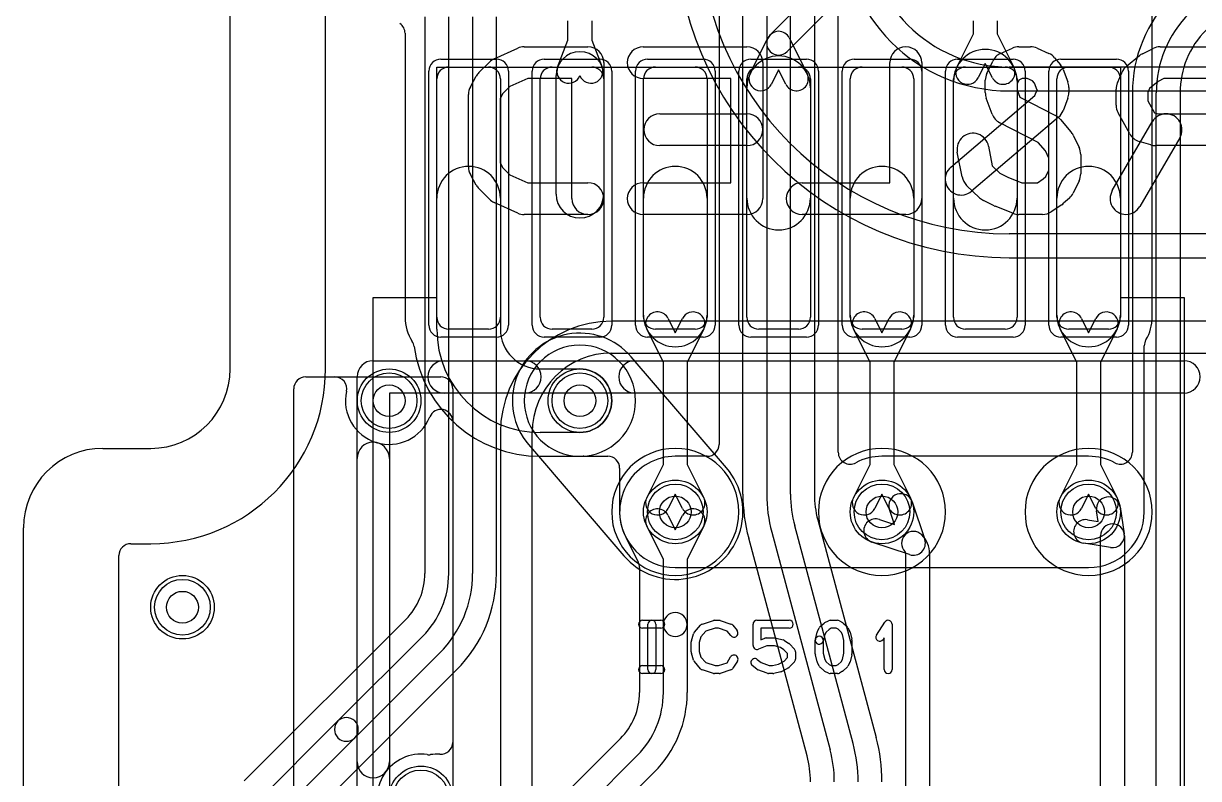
# Model space of a CAD drawing. Extents: x 0 to 23.1, y -0.5 to 20.
# Drawn here: x 0 to 7.39, y 7.92 to 12.67 of the extents above; entities that cross this region are included whole.
import ezdxf

# ---------------------------------------------------------------- set-up
doc = ezdxf.new("R2010")
doc.units = 0
for name, color, linetype in [('Hole', 1, 'CONTINUOUS'), ('L1', 3, 'CONTINUOUS'), ('L2', 3, 'CONTINUOUS'), ('L3', 3, 'CONTINUOUS'), ('L4', 3, 'CONTINUOUS'), ('MetalMask-A', 176, 'CONTINUOUS'), ('Outline', 7, 'CONTINUOUS'), ('PartsArea-A', 111, 'CONTINUOUS'), ('PartsSilk-A', 221, 'CONTINUOUS'), ('PartsSilk-B', 221, 'CONTINUOUS'), ('Resist-A', 2, 'CONTINUOUS'), ('Resist-B', 2, 'CONTINUOUS'), ('Silk-A', 140, 'CONTINUOUS'), ('Silk-B', 140, 'CONTINUOUS')]:
    doc.layers.add(name, color=color, linetype=linetype)

msp = doc.modelspace()

# ---------------------------------------------------------------- linework, layer by layer
at = {"layer": 'Hole'}
for centre in [(2.3, 10.3), (3.5, 10.3), (4.1, 9.6), (5.4, 9.6), (6.7, 9.6), (1, 9)]:
    msp.add_circle(centre, 0.1, dxfattribs=at)
at = {"layer": 'L1'}
for p, q in [((1.9, 10.5), (1.9, 14.53823)), ((4.69697, 12.60303), (4.96241, 12.86847)), ((7.10004, 10.825), (7.10004, 12.9)), ((5.06847, 12.76241), (4.80303, 12.49697)), ((3.425, 12.57027), (3.425, 12.69162)), ((3.575, 12.69162), (3.575, 12.57027)), ((5.975, 12.60838), (5.975, 12.69162)), ((6.125, 12.69162), (6.125, 12.60838)), ((2.39996, 12.61276), (2.39996, 10.825)), ((3.3599, 12.40001), (3.425, 12.57027)), ((3.575, 12.57027), (3.6401, 12.40001)), ((4.57104, 12.35929), (4.68289, 12.58348)), ((4.81711, 12.58348), (4.92896, 12.35929)), ((5.87104, 12.4), (5.975, 12.60838)), ((6.125, 12.60838), (6.22896, 12.4)), ((6.05, 12.42272), (6.00526, 12.33304)), ((6.09474, 12.33304), (6.05, 12.42272)), ((2.675, 12.4), (2.925, 12.4)), ((3.325, 12.4), (3.575, 12.4)), ((3.35, 11.6), (3.35, 12.34643)), ((3.65, 12.34643), (3.65, 11.6)), ((3.975, 12.4), (4.225, 12.4)), ((4.625, 12.4), (4.875, 12.4)), ((4.75, 12.38201), (4.70526, 12.29233)), ((4.79474, 12.29233), (4.75, 12.38201)), ((5.275, 12.4), (5.525, 12.4)), ((5.925, 12.4), (6.175, 12.4)), ((6.575, 12.4), (6.825, 12.4)), ((2.6, 10.825), (2.6, 12.325)), ((3, 12.325), (3, 10.825)), ((3.25, 10.825), (3.25, 12.325)), ((3.65, 12.325), (3.65, 10.825)), ((3.9, 10.825), (3.9, 12.325)), ((4.3, 12.325), (4.3, 10.825)), ((4.55, 10.825), (4.55, 12.325)), ((4.55, 11.575), (4.55, 12.27)), ((4.95, 12.325), (4.95, 10.825)), ((4.95, 12.27), (4.95, 11.575)), ((5.2, 10.825), (5.2, 12.325)), ((5.6, 12.325), (5.6, 10.825)), ((5.85, 10.825), (5.85, 12.325)), ((5.85, 11.575), (5.85, 12.31071)), ((6.25, 12.325), (6.25, 10.825)), ((6.25, 12.31071), (6.25, 11.575)), ((6.5, 10.825), (6.5, 12.325)), ((6.9, 12.325), (6.9, 10.825)), ((2.6, 10.75), (2.6, 11.575)), ((3, 11.575), (3, 10.75)), ((3.9, 10.83929), (3.9, 11.575)), ((4.3, 11.575), (4.3, 10.83929)), ((5.2, 10.83929), (5.2, 11.575)), ((5.6, 11.575), (5.6, 10.83929)), ((6.5, 10.83929), (6.5, 11.575)), ((6.9, 11.575), (6.9, 10.83929)), ((4.05526, 10.81696), (4.1, 10.72728)), ((4.1, 10.72728), (4.14474, 10.81696)), ((5.35526, 10.81696), (5.4, 10.72728)), ((5.4, 10.72728), (5.44474, 10.81696)), ((6.65526, 10.81696), (6.7, 10.72728)), ((6.7, 10.72728), (6.74474, 10.81696)), ((2.925, 10.75), (2.675, 10.75)), ((3.575, 10.75), (3.325, 10.75)), ((4.025, 10.54162), (3.92104, 10.75)), ((4.225, 10.75), (3.975, 10.75)), ((4.27896, 10.75), (4.175, 10.54162)), ((4.875, 10.75), (4.625, 10.75)), ((5.325, 10.54162), (5.22104, 10.75)), ((5.525, 10.75), (5.275, 10.75)), ((5.57896, 10.75), (5.475, 10.54162)), ((6.175, 10.75), (5.925, 10.75)), ((6.625, 10.54162), (6.52104, 10.75)), ((6.825, 10.75), (6.575, 10.75)), ((6.87896, 10.75), (6.775, 10.54162)), ((7.05005, 9.59999), (7.05005, 10.64473)), ((3.25, 10.5), (3.5, 10.5)), ((4.025, 9.89766), (4.025, 10.54162)), ((4.175, 10.54162), (4.175, 9.89766)), ((5.325, 9.89766), (5.325, 10.54162)), ((5.475, 10.54162), (5.475, 9.89766)), ((6.625, 9.89766), (6.625, 10.54162)), ((6.775, 10.54162), (6.775, 9.89766)), ((3.5, 10.1), (3.25, 10.1)), ((3.25, 9.94996), (3.5, 9.94996)), ((3.52421, 9.95065), (3.67495, 9.95065)), ((3.74995, 9.87565), (3.74995, 9.59999)), ((3.92104, 9.68929), (4.025, 9.89766)), ((4.175, 9.89766), (4.27896, 9.68929)), ((5.22104, 9.68929), (5.325, 9.89766)), ((5.475, 9.89766), (5.57896, 9.68929)), ((6.52104, 9.68929), (6.625, 9.89766)), ((6.775, 9.89766), (6.87896, 9.68929)), ((4.1, 9.712), (4.05526, 9.62233)), ((4.14474, 9.62233), (4.1, 9.712)), ((5.4, 9.712), (5.35526, 9.62233)), ((5.44474, 9.62233), (5.4, 9.712)), ((6.7, 9.712), (6.65526, 9.62233)), ((6.74474, 9.62233), (6.7, 9.712)), ((0.675, 9.4), (0.8, 9.4)), ((0.6, 3.07504), (0.6, 9.325)), ((4.1, 9.24994), (6.7, 9.24994))]:
    msp.add_line(p, q, dxfattribs=at)
for centre in [(2.3, 10.3), (3.5, 10.3), (4.1, 9.6), (5.4, 9.6), (6.7, 9.6), (1, 9), (2.5, 7.8)]:
    msp.add_circle(centre, 0.2, dxfattribs=at)
for centre, radius, start, end in [((2.32496, 12.61276), 0.075, 0, 55.148791), ((4.75, 12.55), 0.075, 135, -45), ((4.75, 12.55), 0.075, 26.513803, 153.486197), ((3.5, 12.34643), 0.15, 0, 180), ((6.05, 12.31071), 0.2, 0, 180), ((4.75, 12.27), 0.2, 0, 180), ((2.675, 12.325), 0.075, 90, 180), ((2.925, 12.325), 0.075, 0, 90), ((3.325, 12.325), 0.075, 90, 180), ((3.42995, 12.37322), 0.075, 159.071091, -20.936044), ((3.57005, 12.37322), 0.075, -159.063956, 20.924261), ((3.575, 12.325), 0.075, 0, 90), ((3.975, 12.325), 0.075, 90, 180), ((4.225, 12.325), 0.075, 0, 90), ((4.625, 12.325), 0.075, 90, 180), ((4.63815, 12.32581), 0.075, 153.486197, -26.514938), ((4.86185, 12.32581), 0.075, -153.486197, 26.514938), ((4.875, 12.325), 0.075, 0, 90), ((5.275, 12.325), 0.075, 90, 180), ((5.525, 12.325), 0.075, 0, 90), ((5.925, 12.325), 0.075, 90, 180), ((5.93815, 12.36652), 0.075, 153.486197, -26.514938), ((6.16185, 12.36652), 0.075, -153.486197, 26.514938), ((6.175, 12.325), 0.075, 0, 90), ((6.575, 12.325), 0.075, 90, 180), ((6.825, 12.325), 0.075, 0, 90), ((2.8, 11.575), 0.2, 0, 180), ((4.1, 11.575), 0.2, 0, 180), ((5.4, 11.575), 0.2, 0, 180), ((6.7, 11.575), 0.2, 0, 180), ((3.5, 11.6), 0.15, 180, 0), ((4.75, 11.575), 0.2, 180, 0), ((6.05, 11.575), 0.2, 180, 0), ((2.675, 10.825), 0.27504, 180, -146.545666), ((2.675, 10.825), 0.075, 180, -90), ((2.925, 10.825), 0.075, -90, 0), ((3.325, 10.825), 0.075, 180, -90), ((3.575, 10.825), 0.075, -90, 0), ((4.1, 10.83929), 0.2, 180, 0), ((3.975, 10.825), 0.075, 180, -90), ((3.98815, 10.78348), 0.075, 26.513803, -153.485062), ((4.21185, 10.78348), 0.075, -26.513803, 153.485062), ((4.225, 10.825), 0.075, -90, 0), ((4.625, 10.825), 0.075, 180, -90), ((4.875, 10.825), 0.075, -90, 0), ((5.4, 10.83929), 0.2, 180, 0), ((5.275, 10.825), 0.075, 180, -90), ((5.28815, 10.78348), 0.075, 26.513803, -153.485062), ((5.51185, 10.78348), 0.075, -26.513803, 153.485062), ((5.525, 10.825), 0.075, -90, 0), ((5.925, 10.825), 0.075, 180, -90), ((6.175, 10.825), 0.075, -90, 0), ((6.7, 10.83929), 0.2, 180, 0), ((6.575, 10.825), 0.075, 180, -90), ((6.58815, 10.78348), 0.075, 26.513803, -153.485062), ((6.81185, 10.78348), 0.075, -26.513803, 153.485062), ((6.825, 10.825), 0.075, -90, 0), ((6.825, 10.825), 0.27504, -30.998411, 0), ((3.25, 10.75), 0.65, 180, -90), ((3.25, 10.75), 0.25, 180, -90), ((2.38295, 10.63204), 0.075, 7.746588, 33.448529), ((7.12505, 10.64473), 0.075, 149.006109, 180), ((3.25001, 10.75), 0.80004, -172.252638, -90.000716), ((0.8, 10.5), 1.1, -90, 0), ((3.5, 10.3), 0.2, -90, 90), ((3.5, 10.3), 0.35004, -90, -86.734368), ((3.52421, 9.87565), 0.075, 90, 93.263733), ((3.67495, 9.87565), 0.075, 0, 90), ((3.98815, 9.65581), 0.075, 153.486197, -26.515959), ((4.21185, 9.65581), 0.075, -153.486197, 26.515959), ((5.28815, 9.65581), 0.075, 153.486197, -26.515959), ((5.51185, 9.65581), 0.075, -153.486197, 26.515959), ((6.58815, 9.65581), 0.075, 153.486197, -26.515959), ((6.81185, 9.65581), 0.075, -153.486197, 26.515959), ((4.1, 9.59999), 0.35005, 180, -90), ((6.7, 9.59999), 0.35005, -90, 0), ((0.675, 9.325), 0.075, 90, 180)]:
    msp.add_arc(centre, radius, start, end, dxfattribs=at)
at = {"layer": 'L2'}
for p, q in [((1.9, 10.5), (1.9, 14.53823)), ((4.42271, 9.87661), (3.8227, 10.57661)), ((3.17729, 10.02339), (3.7773, 9.32339)), ((0.675, 9.4), (0.8, 9.4)), ((0.6, 1), (0.6, 9.325))]:
    msp.add_line(p, q, dxfattribs=at)
for centre in [(2.3, 10.3), (1, 9), (2.5, 7.8)]:
    msp.add_circle(centre, 0.2, dxfattribs=at)
for centre, radius, start, end in [((3.49999, 10.30001), 0.42503, 40.600417, -139.396658), ((0.8, 10.5), 1.1, -90, 0), ((5.4, 9.6), 0.40004, 90, -90), ((5.4, 9.6), 0.40004, -90, 90), ((6.7, 9.6), 0.40004, 90, -90), ((6.7, 9.6), 0.40004, -90, 90), ((4.10001, 9.59999), 0.42503, -139.399583, 40.603342), ((0.675, 9.325), 0.075, 90, 180)]:
    msp.add_arc(centre, radius, start, end, dxfattribs=at)
at = {"layer": 'L3'}
for p, q in [((1.9, 10.5), (1.9, 14.53823)), ((13.1, 12.40004), (6.2, 12.40004)), ((6.2, 12.25), (12.2, 12.25)), ((12.2, 11.35), (6.2, 11.35)), ((6.2, 11.19996), (13.1, 11.19996)), ((14.61268, 10.80004), (3.7, 10.80004)), ((3.7, 10.6), (14.53094, 10.6)), ((2.99996, 10.1), (2.99996, 5.50711)), ((3.2, 7.50004), (3.2, 10.1)), ((0.675, 9.4), (0.8, 9.4)), ((0.6, 1), (0.6, 9.325))]:
    msp.add_line(p, q, dxfattribs=at)
for centre in [(2.3, 10.3), (3.5, 10.3), (1, 9), (2.5, 7.8)]:
    msp.add_circle(centre, 0.2, dxfattribs=at)
for centre, radius, start, end in [((6.2, 13.3), 2.10004, 180, -90), ((6.2, 13.3), 1.95, 180, -90), ((6.2, 13.3), 1.05, 180, -90), ((6.2, 13.3), 0.89996, 180, -90), ((3.7, 10.1), 0.70004, 90, 180), ((3.7, 10.1), 0.5, 90, 180), ((0.8, 10.5), 1.1, -90, 0), ((4.1, 9.6), 0.40004, 90, -90), ((4.1, 9.6), 0.40004, -90, 90), ((5.4, 9.6), 0.40004, 90, -90), ((5.4, 9.6), 0.40004, -90, 90), ((6.7, 9.6), 0.40004, 90, -90), ((6.7, 9.6), 0.40004, -90, 90), ((0.675, 9.325), 0.075, 90, 180)]:
    msp.add_arc(centre, radius, start, end, dxfattribs=at)
at = {"layer": 'L4'}
for p, q in [((1.9, 10.5), (1.9, 14.53823)), ((4.37496, 13.59206), (4.37496, 10.02505)), ((4.525, 9.71188), (4.525, 13.59206)), ((4.675, 13.59206), (4.675, 9.71188)), ((4.825, 9.71186), (4.825, 13.59203)), ((4.975, 13.59203), (4.975, 9.71186)), ((5.12504, 9.97508), (5.12504, 13.59203)), ((2.52496, 12.71635), (2.52496, 9.21303)), ((2.675, 9.21303), (2.675, 12.71635)), ((2.825, 12.71635), (2.825, 9.21303)), ((2.97504, 9.21303), (2.97504, 12.71635)), ((6.97496, 12.23697), (6.97496, 9.97507)), ((7.125, 4.2), (7.125, 12.237)), ((7.275, 12.237), (7.275, 4.2)), ((4.29996, 9.95005), (4.1, 9.95005)), ((6.70001, 9.95005), (5.4, 9.95005)), ((5.47919, 9.52081), (5.44742, 9.61585)), ((5.58968, 9.66341), (5.66911, 9.4258)), ((6.8976, 9.63093), (6.9241, 9.4616)), ((4.05526, 9.57767), (4.1, 9.488)), ((4.1, 9.488), (4.14474, 9.57767)), ((4.9963, 9.55009), (5.36337, 8.18014)), ((5.38415, 9.55258), (5.47919, 9.52081)), ((6.69227, 9.5506), (6.76, 9.54)), ((6.76, 9.54), (6.7494, 9.60773)), ((4.025, 9.30234), (3.92104, 9.51071)), ((4.27896, 9.51071), (4.175, 9.30234)), ((4.70652, 9.47248), (5.07359, 8.10251)), ((5.21848, 8.14132), (4.85141, 9.51127)), ((0.675, 9.4), (0.8, 9.4)), ((3.78845, 9.44037), (3.86707, 9.28278)), ((4.9287, 8.06369), (4.56163, 9.43366)), ((5.5742, 9.33089), (5.33659, 9.41032)), ((6.8384, 9.3759), (6.66907, 9.4024)), ((6.775, 2.9), (6.775, 9.45)), ((6.925, 9.45), (6.925, 2.9)), ((0.6, 1), (0.6, 9.325)), ((5.55, 5.03), (5.55, 9.33679)), ((5.7, 9.33679), (5.7, 5.03)), ((3.87496, 9.2493), (3.87496, 8.46303)), ((4.025, 8.89152), (4.025, 9.30234)), ((4.175, 9.30234), (4.175, 8.89152)), ((2.40488, 8.92314), (1.38883, 7.90709)), ((4.025, 8.46303), (4.025, 8.89152)), ((4.175, 8.89152), (4.175, 8.46303)), ((1.97796, 8.28402), (2.51098, 8.81705)), ((2.61704, 8.71098), (2.08402, 8.17796)), ((1.70766, 7.5894), (2.72313, 8.60488)), ((1.45745, 7.76351), (1.97796, 8.28402)), ((2.08402, 8.17796), (1.56351, 7.65745)), ((3.75489, 8.17313), (2.92687, 7.34512)), ((3.03296, 7.23902), (3.86098, 8.06704)), ((3.96705, 7.96097), (3.13902, 7.13295))]:
    msp.add_line(p, q, dxfattribs=at)
for centre in [(2.3, 10.3), (3.5, 10.3), (4.1, 9.6), (5.4, 9.6), (6.7, 9.6), (1, 9), (2.5, 7.8)]:
    msp.add_circle(centre, 0.2, dxfattribs=at)
for centre, radius, start, end in [((7.83494, 12.237), 0.85998, 135, 180), ((7.83494, 12.237), 0.70994, 135, 180), ((7.83494, 12.237), 0.55994, 135, 180), ((7.835, 12.23697), 0.86004, 179.998001, 180), ((3.5, 10.3), 0.35004, 90, -90), ((3.5, 10.3), 0.35004, -90, 90), ((0.8, 10.5), 1.1, -90, 0), ((4.29996, 10.02505), 0.075, -90, 0), ((4.09999, 9.6), 0.35005, 89.998363, -152.978185), ((5.20004, 9.97508), 0.075, 180, -61.938299), ((5.4, 9.6), 0.35005, 90, 118.062859), ((6.69999, 9.6), 0.35005, 61.934927, 89.996726), ((6.89996, 9.97507), 0.075, -118.061701, 0), ((5.6, 9.71188), 1.075, 180, -165.000562), ((5.6, 9.71188), 0.925, 180, -165.000433), ((5.6, 9.71185), 0.775, 179.999261, -165.000304), ((5.6, 9.71185), 0.625, 179.999083, -165.000082), ((5.51855, 9.63963), 0.075, 18.485681, -161.515874), ((6.8235, 9.61933), 0.075, 8.89717, -171.105407), ((3.98815, 9.54419), 0.075, 26.513803, -153.484041), ((4.21185, 9.54419), 0.075, -26.513803, 153.484041), ((5.36037, 9.48145), 0.075, 71.514319, -108.484126), ((6.68067, 9.4765), 0.075, 81.10283, -98.894593), ((5.59798, 9.40202), 0.075, 45.005402, -134.995608), ((6.85, 9.45), 0.075, 0, 180), ((6.85, 9.45), 0.075, -98.89717, 8.89717), ((0.675, 9.325), 0.075, 90, 180), ((3.72134, 9.40689), 0.075, 26.513803, 27.019472), ((5.59798, 9.40202), 0.075, -108.485681, 18.485681), ((5.53276, 9.33679), 0.16724, 0, 45.004845), ((5.53276, 9.33679), 0.01724, 0, 45), ((3.79996, 9.2493), 0.075, 0, 26.513803), ((2.115, 9.21303), 0.40996, -45.000988, 0), ((2.115, 9.21303), 0.56, -45, 0), ((2.115, 9.21303), 0.71, -45.000571, 0), ((2.115, 9.21303), 0.86004, -45.000942, 0), ((4.1, 8.89152), 0.075, 0, 180), ((4.1, 8.89152), 0.075, 180, 0), ((3.46498, 8.46301), 0.40998, -44.997035, 0.002795), ((3.465, 8.46302), 0.56, -45, 0.001023), ((3.465, 8.46302), 0.71, -45, 0.000807), ((2.03099, 8.23099), 0.075, 135, -45), ((2.03099, 8.23099), 0.075, -45, 135), ((4.325, 7.90191), 0.925, 0, 15.000165), ((4.325, 7.90191), 1.075, 0, 14.999979), ((4.325, 7.90192), 0.625, 0, 15.000803), ((4.325, 7.90192), 0.775, 0, 15.000422)]:
    msp.add_arc(centre, radius, start, end, dxfattribs=at)
at = {"layer": 'MetalMask-A'}
for p, q in [((2.675, 12.4), (2.925, 12.4)), ((3.325, 12.4), (3.575, 12.4)), ((3.975, 12.4), (4.225, 12.4)), ((4.625, 12.4), (4.875, 12.4)), ((5.275, 12.4), (5.525, 12.4)), ((5.925, 12.4), (6.175, 12.4)), ((6.575, 12.4), (6.825, 12.4)), ((2.6, 10.825), (2.6, 12.325)), ((3, 12.325), (3, 10.825)), ((3.25, 10.825), (3.25, 12.325)), ((3.65, 12.325), (3.65, 10.825)), ((3.9, 10.825), (3.9, 12.325)), ((4.3, 12.325), (4.3, 10.825)), ((4.55, 10.825), (4.55, 12.325)), ((4.95, 12.325), (4.95, 10.825)), ((5.2, 10.825), (5.2, 12.325)), ((5.6, 12.325), (5.6, 10.825)), ((5.85, 10.825), (5.85, 12.325)), ((6.25, 12.325), (6.25, 10.825)), ((6.5, 10.825), (6.5, 12.325)), ((6.9, 12.325), (6.9, 10.825)), ((2.925, 10.75), (2.675, 10.75)), ((3.575, 10.75), (3.325, 10.75)), ((4.225, 10.75), (3.975, 10.75)), ((4.875, 10.75), (4.625, 10.75)), ((5.525, 10.75), (5.275, 10.75)), ((6.175, 10.75), (5.925, 10.75)), ((6.825, 10.75), (6.575, 10.75))]:
    msp.add_line(p, q, dxfattribs=at)
for centre, start, end in [((2.675, 12.325), 90, 180), ((2.925, 12.325), 0, 90), ((3.325, 12.325), 90, 180), ((3.575, 12.325), 0, 90), ((3.975, 12.325), 90, 180), ((4.225, 12.325), 0, 90), ((4.625, 12.325), 90, 180), ((4.875, 12.325), 0, 90), ((5.275, 12.325), 90, 180), ((5.525, 12.325), 0, 90), ((5.925, 12.325), 90, 180), ((6.175, 12.325), 0, 90), ((6.575, 12.325), 90, 180), ((6.825, 12.325), 0, 90), ((2.675, 10.825), 180, -90), ((2.925, 10.825), -90, 0), ((3.325, 10.825), 180, -90), ((3.575, 10.825), -90, 0), ((3.975, 10.825), 180, -90), ((4.225, 10.825), -90, 0), ((4.625, 10.825), 180, -90), ((4.875, 10.825), -90, 0), ((5.275, 10.825), 180, -90), ((5.525, 10.825), -90, 0), ((5.925, 10.825), 180, -90), ((6.175, 10.825), -90, 0), ((6.575, 10.825), 180, -90), ((6.825, 10.825), -90, 0)]:
    msp.add_arc(centre, 0.075, start, end, dxfattribs=at)
at = {"layer": 'Outline'}
for p, q in [((1.3, 10.5), (1.3, 15)), ((0.5, 10), (0.8, 10)), ((0, 1), (0, 9.5))]:
    msp.add_line(p, q, dxfattribs=at)
for centre, start, end in [((0.8, 10.5), -90, 0), ((0.5, 9.5), 90, 180)]:
    msp.add_arc(centre, 0.5, start, end, dxfattribs=at)
at = {"layer": 'PartsArea-A'}
for p, q in [((2.6, 10.95), (2.6, 12.4)), ((2.6, 12.4), (6.9, 12.4)), ((6.9, 12.4), (6.9, 10.95)), ((2.2, 6.45), (2.2, 10.95)), ((2.2, 10.95), (2.6, 10.95)), ((6.9, 10.95), (7.3, 10.95)), ((7.3, 10.95), (7.3, 6.45))]:
    msp.add_line(p, q, dxfattribs=at)
at = {"layer": 'PartsSilk-A'}
for p, q in [((2.2, 10.5516), (7.3, 10.5516)), ((1.775, 10.45), (2.625, 10.45)), ((2.0984, 6.95), (2.0984, 10.45)), ((1.7, 7.025), (1.7, 10.375)), ((7.3, 10.3484), (2.3016, 10.3484)), ((2.3016, 10.3484), (2.3016, 7.0516)), ((2.7, 10.375), (2.7, 7.025)), ((3.89444, 8.91759), (4.00833, 8.91759)), ((3.92778, 8.60741), (3.92778, 8.89259)), ((3.97778, 8.89259), (3.97778, 8.60741)), ((4.22008, 8.84239), (4.25897, 8.88683)), ((4.27016, 8.89418), (4.3396, 8.9164)), ((4.34722, 8.91759), (4.375, 8.91759)), ((4.3829, 8.91631), (4.44957, 8.89409)), ((4.46088, 8.88637), (4.48865, 8.85304)), ((4.58889, 8.75926), (4.58889, 8.89259)), ((4.61389, 8.91759), (4.81667, 8.91759)), ((4.99431, 8.84822), (5.00542, 8.87044)), ((5.01117, 8.87795), (5.03617, 8.90017)), ((5.0416, 8.90384), (5.06382, 8.91495)), ((5.075, 8.91759), (5.11944, 8.91759)), ((5.13184, 8.9143), (5.15129, 8.90319)), ((5.1555, 8.90017), (5.1805, 8.87795)), ((5.18625, 8.87044), (5.19736, 8.84822)), ((5.36513, 8.8247), (5.41791, 8.90618)), ((5.46389, 8.89259), (5.46389, 8.60741)), ((4.00833, 8.86759), (3.89444, 8.86759)), ((4.20114, 8.78894), (4.21503, 8.83339)), ((4.26118, 8.81344), (4.25, 8.77766)), ((4.29202, 8.84868), (4.26118, 8.81344)), ((4.35112, 8.86759), (4.29202, 8.84868)), ((4.37094, 8.86759), (4.35112, 8.86759)), ((4.42702, 8.8489), (4.37094, 8.86759)), ((4.45023, 8.82104), (4.42702, 8.8489)), ((4.81667, 8.86759), (4.63889, 8.86759)), ((4.63889, 8.86759), (4.63889, 8.79554)), ((4.63889, 8.79554), (4.66332, 8.80484)), ((4.67222, 8.80648), (4.72778, 8.80648)), ((4.73384, 8.80573), (4.77828, 8.79462)), ((4.98131, 8.79865), (4.99242, 8.8431)), ((5.04026, 8.82831), (5.02981, 8.78653)), ((5.04799, 8.84377), (5.04026, 8.82831)), ((5.06692, 8.8606), (5.04799, 8.84377)), ((5.0809, 8.86759), (5.06692, 8.8606)), ((5.1128, 8.86759), (5.0809, 8.86759)), ((5.12423, 8.86106), (5.1128, 8.86759)), ((5.14368, 8.84377), (5.12423, 8.86106)), ((5.15141, 8.82831), (5.14368, 8.84377)), ((5.16111, 8.78951), (5.15141, 8.82831)), ((5.19925, 8.8431), (5.21036, 8.79865)), ((5.41389, 8.80801), (5.40709, 8.79752)), ((5.41389, 8.60741), (5.41389, 8.80801)), ((4.2, 8.71852), (4.2, 8.78148)), ((4.25, 8.77766), (4.25, 8.72234)), ((4.25, 8.72234), (4.26118, 8.68656)), ((4.67682, 8.75648), (4.62279, 8.7359)), ((4.7247, 8.75648), (4.67682, 8.75648)), ((4.76196, 8.74717), (4.7247, 8.75648)), ((4.78362, 8.73273), (4.76196, 8.74717)), ((4.80556, 8.70879), (4.78362, 8.73273)), ((4.78609, 8.79117), (4.81387, 8.77265)), ((4.81843, 8.76875), (4.84899, 8.73542)), ((4.98056, 8.70741), (4.98056, 8.79259)), ((5.03056, 8.79259), (5.03056, 8.71049)), ((5.16111, 8.71049), (5.16111, 8.78951)), ((5.21111, 8.79259), (5.21111, 8.70741)), ((4.21503, 8.66661), (4.20114, 8.71106)), ((4.25897, 8.61317), (4.22008, 8.65761)), ((4.26118, 8.68656), (4.29202, 8.65132)), ((4.29202, 8.65132), (4.35112, 8.63241)), ((4.37094, 8.63241), (4.42523, 8.6505)), ((4.42523, 8.6505), (4.44824, 8.68732)), ((4.49064, 8.66082), (4.46287, 8.61638)), ((4.61562, 8.67137), (4.64034, 8.6516)), ((4.64034, 8.6516), (4.69071, 8.63241)), ((4.74928, 8.64203), (4.78446, 8.66079)), ((4.78446, 8.66079), (4.80556, 8.6838)), ((4.80556, 8.6838), (4.80556, 8.70879)), ((4.84899, 8.65717), (4.81843, 8.62384)), ((4.85556, 8.71852), (4.85556, 8.67407)), ((4.99242, 8.6569), (4.98131, 8.70135)), ((5.00542, 8.62956), (4.99431, 8.65178)), ((5.03056, 8.71049), (5.04026, 8.67169)), ((5.04026, 8.67169), (5.04799, 8.65623)), ((5.04799, 8.65623), (5.06692, 8.6394)), ((5.12423, 8.63894), (5.14368, 8.65623)), ((5.14368, 8.65623), (5.15141, 8.67169)), ((5.15141, 8.67169), (5.16111, 8.71049)), ((5.19736, 8.65178), (5.18625, 8.62956)), ((5.21036, 8.70135), (5.19925, 8.6569)), ((3.89444, 8.63241), (4.00833, 8.63241)), ((4.00833, 8.58241), (3.89444, 8.58241)), ((4.3396, 8.5836), (4.27016, 8.60582)), ((4.375, 8.58241), (4.34722, 8.58241)), ((4.35112, 8.63241), (4.37094, 8.63241)), ((4.44957, 8.60591), (4.3829, 8.58369)), ((4.61216, 8.61011), (4.58438, 8.63233)), ((4.67721, 8.58405), (4.61888, 8.60627)), ((4.71389, 8.58241), (4.68611, 8.58241)), ((4.69071, 8.63241), (4.71081, 8.63241)), ((4.71081, 8.63241), (4.74928, 8.64203)), ((4.76439, 8.59427), (4.71995, 8.58316)), ((4.81176, 8.61868), (4.77009, 8.59646)), ((5.03617, 8.59983), (5.01117, 8.62205)), ((5.06382, 8.58505), (5.0416, 8.59616)), ((5.06692, 8.6394), (5.0809, 8.63241)), ((5.11944, 8.58241), (5.075, 8.58241)), ((5.0809, 8.63241), (5.1128, 8.63241)), ((5.1128, 8.63241), (5.12423, 8.63894)), ((5.15129, 8.59681), (5.13184, 8.5857)), ((5.1805, 8.62205), (5.1555, 8.59983))]:
    msp.add_line(p, q, dxfattribs=at)
for centre, radius, start, end in [((2.2, 10.45), 0.1016, 90, 180), ((7.3, 10.45), 0.1016, -90, 90), ((1.775, 10.375), 0.075, 90, 180), ((2.625, 10.375), 0.075, 0, 90), ((3.89444, 8.89259), 0.025, 90, -90), ((3.95278, 8.89259), 0.025, 0, 180), ((4.00833, 8.89259), 0.025, -90, 90), ((4.27778, 8.87037), 0.025, 107.746418, 138.811918), ((4.34722, 8.89259), 0.025, 90, 107.746418), ((4.375, 8.89259), 0.025, 71.579545, 90), ((4.44167, 8.87037), 0.025, 39.790899, 71.579545), ((4.61389, 8.89259), 0.025, 90, 180), ((4.81667, 8.89259), 0.025, -90, 90), ((5.02778, 8.85926), 0.025, 131.627831, 153.434949), ((5.05278, 8.88148), 0.025, 116.565051, 131.62783), ((5.075, 8.89259), 0.025, 90, 116.565051), ((5.11944, 8.89259), 0.025, 60.266489, 90), ((5.13889, 8.88148), 0.025, 48.372169, 60.266489), ((5.16389, 8.85926), 0.025, 26.565051, 48.37217), ((5.43889, 8.89259), 0.025, 0, 147.066193), ((4.23889, 8.82593), 0.025, 138.811918, 162.637772), ((4.46944, 8.83704), 0.025, -140.209101, 39.800498), ((4.67222, 8.78148), 0.025, 90, 110.853641), ((4.72778, 8.78148), 0.025, 75.969316, 90), ((5.00556, 8.79259), 0.025, 0, 180), ((5.00556, 8.79259), 0.025, 165.969316, -14.03321), ((5.01667, 8.83704), 0.025, 153.434949, 165.969316), ((5.175, 8.83704), 0.025, 14.030684, 26.565051), ((5.18611, 8.79259), 0.025, 0, 14.030684), ((5.38611, 8.81111), 0.025, 147.066457, -32.933807), ((4.225, 8.78148), 0.025, 162.637772, 180), ((4.61389, 8.75926), 0.025, 180, -69.143502), ((4.77222, 8.77037), 0.025, 56.303576, 75.963757), ((4.8, 8.75185), 0.025, 42.5203, 56.309933), ((4.83056, 8.71852), 0.025, 0, 42.517452), ((4.225, 8.71852), 0.025, 180, -162.637772), ((4.23889, 8.67407), 0.025, -162.637772, -138.811918), ((4.46944, 8.67407), 0.025, -32.005383, 147.999253), ((4.6, 8.65185), 0.025, 51.333033, -128.654777), ((4.83056, 8.67407), 0.025, -42.5203, 0), ((5.00556, 8.70741), 0.025, 180, -165.969316), ((5.01667, 8.66296), 0.025, -165.969316, -153.434949), ((5.175, 8.66296), 0.025, -26.565051, -14.030684), ((5.18611, 8.70741), 0.025, -14.030684, 0), ((3.89444, 8.60741), 0.025, 90, -90), ((3.95278, 8.60741), 0.025, 180, 0), ((4.00833, 8.60741), 0.025, -90, 90), ((4.27778, 8.62963), 0.025, -138.811918, -107.746418), ((4.34722, 8.60741), 0.025, -107.746418, -90), ((4.375, 8.60741), 0.025, -90, -71.579545), ((4.44167, 8.62963), 0.025, -71.579545, -32.005383), ((4.62778, 8.62963), 0.025, -128.666967, -110.853641), ((4.68611, 8.60741), 0.025, -110.856498, -90), ((4.71389, 8.60741), 0.025, -90, -75.963757), ((4.75833, 8.61852), 0.025, -75.969316, -61.931795), ((4.8, 8.64074), 0.025, -61.938299, -42.517452), ((5.02778, 8.64074), 0.025, -153.434949, -131.62783), ((5.05278, 8.61852), 0.025, -131.627831, -116.565051), ((5.075, 8.60741), 0.025, -116.565051, -90), ((5.11944, 8.60741), 0.025, -90, -60.266489), ((5.13889, 8.61852), 0.025, -60.266489, -48.37217), ((5.16389, 8.64074), 0.025, -48.372169, -26.565051), ((5.43889, 8.60741), 0.025, 180, 0)]:
    msp.add_arc(centre, radius, start, end, dxfattribs=at)
at = {"layer": 'PartsSilk-B'}
for p, q in [((2.96081, 12.4523), (3.10896, 12.51897)), ((3.15, 12.52778), (3.55, 12.52778)), ((3.89815, 12.52778), (4.55, 12.52778)), ((6.14599, 12.48563), (6.22006, 12.51897)), ((6.26111, 12.52778), (6.33519, 12.52778)), ((6.37624, 12.51897), (6.45031, 12.48563)), ((7.0386, 12.48388), (7.10527, 12.51722)), ((7.15, 12.52778), (7.55, 12.52778)), ((2.86447, 12.36515), (2.93113, 12.43182)), ((3.65, 12.42778), (3.65, 11.57222)), ((4.65, 12.42778), (4.65, 11.57222)), ((5.45, 11.67222), (5.45, 12.42778)), ((5.65, 12.42778), (5.65, 11.57222)), ((6.05972, 12.35967), (6.09676, 12.43744)), ((6.48608, 12.45847), (6.52312, 12.41403)), ((6.93853, 12.40518), (7.02001, 12.47184)), ((6.53975, 12.3856), (6.56938, 12.30782)), ((6.88084, 12.30172), (6.91047, 12.36839)), ((2.81074, 12.27635), (2.84778, 12.34301)), ((3.0596, 12.27744), (3.0158, 12.23363)), ((3.17146, 12.32778), (3.0596, 12.27744)), ((3.45, 12.32778), (3.17146, 12.32778)), ((3.45, 11.57222), (3.45, 12.32778)), ((4.45, 12.32778), (3.89815, 12.32778)), ((4.45, 11.67222), (4.45, 12.32778)), ((6.05, 12.23889), (6.05, 12.31667)), ((6.26155, 12.31831), (6.25, 12.29407)), ((6.25, 12.29407), (6.25, 12.25681)), ((6.28258, 12.32778), (6.26155, 12.31831)), ((6.31372, 12.32778), (6.28258, 12.32778)), ((6.3472, 12.31271), (6.31372, 12.32778)), ((6.35879, 12.2988), (6.3472, 12.31271)), ((6.37593, 12.25382), (6.35879, 12.2988)), ((6.57593, 12.27222), (6.57593, 12.23889)), ((7.13802, 12.30998), (7.08357, 12.26544)), ((7.17361, 12.32778), (7.13802, 12.30998)), ((7.45, 12.32778), (7.17361, 12.32778)), ((2.79815, 11.77222), (2.79815, 12.22778)), ((3.0158, 12.23363), (2.99815, 12.20186)), ((2.99815, 12.20186), (2.99815, 11.79814)), ((5.83333, 11.77058), (6.36197, 12.22065)), ((6.09327, 12.10416), (6.05623, 12.20416)), ((6.25, 12.25681), (6.26732, 12.21005)), ((6.26732, 12.21005), (6.49203, 12.09449)), ((6.36197, 12.22065), (6.37593, 12.25729)), ((6.37593, 12.25729), (6.37593, 12.25382)), ((6.56938, 12.20329), (6.53975, 12.12551)), ((6.87222, 12.16111), (6.87222, 12.26111)), ((7.08357, 12.26544), (7.07222, 12.23989)), ((7.07222, 12.23989), (7.07222, 12.18702)), ((7.07222, 12.18702), (7.11397, 12.11188)), ((4.00185, 12.10556), (4.55, 12.10556)), ((6.51112, 12.08497), (5.96297, 11.6183)), ((6.38313, 11.9256), (6.14131, 12.04996)), ((6.52223, 12.07063), (6.58889, 11.99285)), ((6.84873, 11.62247), (7.10058, 12.05581)), ((6.95889, 11.97921), (6.88481, 12.11254)), ((7.11397, 12.11188), (7.13505, 12.10556)), ((7.13505, 12.10556), (7.55, 12.10556)), ((4.55, 11.90556), (4.00185, 11.90556)), ((6.07045, 11.90204), (6.09409, 11.77798)), ((6.42839, 11.87279), (6.38313, 11.9256)), ((6.60325, 11.97078), (6.64029, 11.893)), ((7.09164, 11.90978), (7.01757, 11.932)), ((7.2735, 11.95531), (7.02165, 11.52197)), ((7.55, 11.90556), (7.12037, 11.90556)), ((5.90362, 11.70907), (5.87399, 11.86462)), ((6.45, 11.8274), (6.42839, 11.87279)), ((6.45, 11.75038), (6.45, 11.8274)), ((6.65, 11.85), (6.65, 11.72778)), ((2.99815, 11.79814), (3.0158, 11.76637)), ((3.0158, 11.76637), (3.0596, 11.72256)), ((6.09409, 11.77798), (6.1415, 11.73272)), ((2.84778, 11.65699), (2.81074, 11.72365)), ((3.0596, 11.72256), (3.17146, 11.67222)), ((6.1415, 11.73272), (6.191, 11.70797)), ((6.191, 11.70797), (6.28037, 11.67222)), ((6.37898, 11.67222), (6.41442, 11.69585)), ((6.41442, 11.69585), (6.43124, 11.71099)), ((6.43124, 11.71099), (6.45, 11.75038)), ((6.64029, 11.68478), (6.60325, 11.607)), ((2.93113, 11.56818), (2.86447, 11.63485)), ((3.17146, 11.67222), (3.55, 11.67222)), ((3.89815, 11.67222), (4.45, 11.67222)), ((4.89815, 11.67222), (5.45, 11.67222)), ((6.01428, 11.57767), (5.9328, 11.65545)), ((6.28037, 11.67222), (6.37898, 11.67222)), ((3.10896, 11.48103), (2.96081, 11.5477)), ((6.10528, 11.52722), (6.03861, 11.56055)), ((6.5314, 11.53347), (6.46473, 11.48902)), ((6.57986, 11.57567), (6.54283, 11.54234)), ((3.55, 11.47222), (3.15, 11.47222)), ((4.55, 11.47222), (3.89815, 11.47222)), ((5.55, 11.47222), (4.89815, 11.47222)), ((6.22397, 11.47937), (6.11286, 11.52382)), ((6.40926, 11.47222), (6.26111, 11.47222))]:
    msp.add_line(p, q, dxfattribs=at)
for centre, start, end in [((3.15, 12.42778), 90, 114.230097), ((3.55, 12.42778), 0, 90), ((3.89815, 12.42778), 90, -90), ((4.55, 12.42778), 0, 90), ((5.55, 12.42778), 0, 180), ((6.26111, 12.42778), 90, 114.235321), ((6.33519, 12.42778), 65.764679, 90), ((7.15, 12.42778), 90, 116.570176), ((3.00185, 12.36111), 114.230097, 135.004051), ((6.18704, 12.39444), 114.235321, 154.531728), ((6.40926, 12.39444), 39.81144, 65.764679), ((7.08333, 12.39444), 116.570176, 129.286182), ((2.93519, 12.29444), 135.004051, 150.940944), ((6.15, 12.31667), 154.531728, 180), ((6.4463, 12.35), 20.854458, 39.81144), ((7.00185, 12.32778), 129.286182, 156.039256), ((2.89815, 12.22778), 150.940944, 180), ((6.47593, 12.27222), 0, 20.854458), ((6.97222, 12.26111), 156.039256, 180), ((6.15, 12.23889), 180, -159.676664), ((6.47593, 12.23889), -20.854458, 0), ((6.4463, 12.16111), -49.591369, -20.854458), ((6.97222, 12.16111), 180, -150.940944), ((4.00185, 12.00556), 90, -90), ((4.55, 12.00556), -90, 90), ((6.18704, 12.13889), -159.676664, -117.213346), ((6.4463, 12.00556), 40.595701, 62.784538), ((7.18704, 12.00556), -30.164881, 149.835558), ((5.97222, 11.88333), 10.78403, -169.215194), ((6.51296, 11.92778), 25.465808, 40.597655), ((7.0463, 12.02778), -150.940944, -106.697049), ((7.12037, 12.00556), -106.697049, -90), ((6.55, 11.85), 0, 25.464489), ((2.89815, 11.77222), 180, -150.940944), ((5.89815, 11.69444), 130.408631, -49.590437), ((6.00185, 11.72778), -169.21597, -133.669118), ((6.55, 11.72778), -25.465808, 0), ((2.93519, 11.70556), -150.940944, -135.004051), ((3.55, 11.57222), -90, 90), ((3.89815, 11.57222), 90, -90), ((4.89815, 11.57222), 90, -90), ((6.51296, 11.65), -48.01151, -25.464489), ((6.93519, 11.57222), 149.835119, -30.164442), ((3.00185, 11.63889), -135.004051, -114.230097), ((3.55, 11.57222), 180, 0), ((4.55, 11.57222), -90, 0), ((5.55, 11.57222), -90, 0), ((6.08333, 11.65), -133.670983, -116.561613), ((6.47593, 11.61667), -56.308343, -48.010223), ((3.15, 11.57222), -114.230097, -90), ((6.15, 11.61667), -116.562489, -111.804077), ((6.26111, 11.57222), -111.801409, -90), ((6.40926, 11.57222), -90, -56.307949)]:
    msp.add_arc(centre, 0.1, start, end, dxfattribs=at)
at = {"layer": 'Resist-A'}
for p, q in [((2.625, 12.45), (2.975, 12.45)), ((3.275, 12.45), (3.625, 12.45)), ((3.925, 12.45), (4.275, 12.45)), ((4.575, 12.45), (4.925, 12.45)), ((5.225, 12.45), (5.575, 12.45)), ((5.875, 12.45), (6.225, 12.45)), ((6.525, 12.45), (6.875, 12.45)), ((2.55, 10.775), (2.55, 12.375)), ((3.05, 12.375), (3.05, 10.775)), ((3.2, 10.775), (3.2, 12.375)), ((3.7, 12.375), (3.7, 10.775)), ((3.85, 10.775), (3.85, 12.375)), ((4.35, 12.375), (4.35, 10.775)), ((4.5, 10.775), (4.5, 12.375)), ((5, 12.375), (5, 10.775)), ((5.15, 10.775), (5.15, 12.375)), ((5.65, 12.375), (5.65, 10.775)), ((5.8, 10.775), (5.8, 12.375)), ((6.3, 12.375), (6.3, 10.775)), ((6.45, 10.775), (6.45, 12.375)), ((6.95, 12.375), (6.95, 10.775)), ((2.975, 10.7), (2.625, 10.7)), ((3.625, 10.7), (3.275, 10.7)), ((4.275, 10.7), (3.925, 10.7)), ((4.925, 10.7), (4.575, 10.7)), ((5.575, 10.7), (5.225, 10.7)), ((6.225, 10.7), (5.875, 10.7)), ((6.875, 10.7), (6.525, 10.7))]:
    msp.add_line(p, q, dxfattribs=at)
for centre in [(2.3, 10.3), (3.5, 10.3), (4.1, 9.6), (5.4, 9.6), (6.7, 9.6), (1, 9), (2.5, 7.8)]:
    msp.add_circle(centre, 0.175, dxfattribs=at)
for centre, start, end in [((2.625, 12.375), 90, 180), ((2.975, 12.375), 0, 90), ((3.275, 12.375), 90, 180), ((3.625, 12.375), 0, 90), ((3.925, 12.375), 90, 180), ((4.275, 12.375), 0, 90), ((4.575, 12.375), 90, 180), ((4.925, 12.375), 0, 90), ((5.225, 12.375), 90, 180), ((5.575, 12.375), 0, 90), ((5.875, 12.375), 90, 180), ((6.225, 12.375), 0, 90), ((6.525, 12.375), 90, 180), ((6.875, 12.375), 0, 90), ((2.625, 10.775), 180, -90), ((2.975, 10.775), -90, 0), ((3.275, 10.775), 180, -90), ((3.625, 10.775), -90, 0), ((3.925, 10.775), 180, -90), ((4.275, 10.775), -90, 0), ((4.575, 10.775), 180, -90), ((4.925, 10.775), -90, 0), ((5.225, 10.775), 180, -90), ((5.575, 10.775), -90, 0), ((5.875, 10.775), 180, -90), ((6.225, 10.775), -90, 0), ((6.525, 10.775), 180, -90), ((6.875, 10.775), -90, 0)]:
    msp.add_arc(centre, 0.075, start, end, dxfattribs=at)
at = {"layer": 'Resist-B'}
for centre in [(2.3, 10.3), (3.5, 10.3), (4.1, 9.6), (5.4, 9.6), (6.7, 9.6), (1, 9), (2.5, 7.8)]:
    msp.add_circle(centre, 0.175, dxfattribs=at)
at = {"layer": 'Silk-A'}
for p, q in [((2.64544, 10.5516), (3.15456, 10.5516)), ((3.84544, 10.5516), (7.3, 10.5516)), ((1.775, 10.45), (1.95813, 10.45)), ((1.7, 7.13397), (1.7, 10.375)), ((3.15456, 10.3484), (2.64544, 10.3484)), ((7.3, 10.3484), (3.84544, 10.3484)), ((2.7, 10.1701), (2.7, 8.14911)), ((2.0984, 8.02766), (2.0984, 9.93692)), ((2.3016, 9.93692), (2.3016, 8.02766))]:
    msp.add_line(p, q, dxfattribs=at)
for centre, radius, start, end in [((2.64544, 10.45), 0.1016, 90, -90), ((3.15456, 10.45), 0.1016, -90, 90), ((3.84544, 10.45), 0.1016, 90, -90), ((7.3, 10.45), 0.1016, -90, 90), ((1.775, 10.375), 0.075, 90, 180), ((1.95813, 10.375), 0.075, -12.372203, 90), ((2.3, 10.3), 0.275, 167.625993, -21.78516), ((2.625, 10.1701), 0.075, 0, 158.20994), ((2.2, 9.93692), 0.1016, 0, 180), ((2.625, 8.14911), 0.075, -94.098135, 0), ((2.5, 7.8), 0.275, 81.785923, -81.785923), ((2.55, 8.14641), 0.075, -98.210052, -81.789948), ((2.6, 7.8), 0.275, 85.904586, 98.214077), ((2.2, 8.02766), 0.1016, 180, 0)]:
    msp.add_arc(centre, radius, start, end, dxfattribs=at)
at = {"layer": 'Silk-B'}
for p, q in [((2.96081, 12.4523), (3.10896, 12.51897)), ((3.15, 12.52778), (3.55, 12.52778)), ((3.89815, 12.52778), (4.55, 12.52778)), ((6.14599, 12.48563), (6.22006, 12.51897)), ((6.26111, 12.52778), (6.33519, 12.52778)), ((6.37624, 12.51897), (6.45031, 12.48563)), ((7.0386, 12.48388), (7.10527, 12.51722)), ((7.15, 12.52778), (7.55, 12.52778)), ((2.86447, 12.36515), (2.93113, 12.43182)), ((3.65, 12.42778), (3.65, 11.57222)), ((4.65, 12.42778), (4.65, 11.57222)), ((5.45, 11.67222), (5.45, 12.42778)), ((5.65, 12.42778), (5.65, 11.57222)), ((6.05972, 12.35967), (6.09676, 12.43744)), ((6.48608, 12.45847), (6.52312, 12.41403)), ((6.93853, 12.40518), (7.02001, 12.47184)), ((6.53975, 12.3856), (6.56938, 12.30782)), ((6.88084, 12.30172), (6.91047, 12.36839)), ((2.81074, 12.27635), (2.84778, 12.34301)), ((3.0596, 12.27744), (3.0158, 12.23363)), ((3.17146, 12.32778), (3.0596, 12.27744)), ((3.45, 12.32778), (3.17146, 12.32778)), ((3.45, 11.57222), (3.45, 12.32778)), ((4.45, 12.32778), (3.89815, 12.32778)), ((4.45, 11.67222), (4.45, 12.32778)), ((6.05, 12.23889), (6.05, 12.31667)), ((6.26155, 12.31831), (6.25, 12.29407)), ((6.25, 12.29407), (6.25, 12.25681)), ((6.28258, 12.32778), (6.26155, 12.31831)), ((6.31372, 12.32778), (6.28258, 12.32778)), ((6.3472, 12.31271), (6.31372, 12.32778)), ((6.35879, 12.2988), (6.3472, 12.31271)), ((6.37593, 12.25382), (6.35879, 12.2988)), ((6.57593, 12.27222), (6.57593, 12.23889)), ((7.13802, 12.30998), (7.08357, 12.26544)), ((7.17361, 12.32778), (7.13802, 12.30998)), ((7.45, 12.32778), (7.17361, 12.32778)), ((2.79815, 11.77222), (2.79815, 12.22778)), ((3.0158, 12.23363), (2.99815, 12.20186)), ((2.99815, 12.20186), (2.99815, 11.79814)), ((5.83333, 11.77058), (6.36197, 12.22065)), ((6.09327, 12.10416), (6.05623, 12.20416)), ((6.25, 12.25681), (6.26732, 12.21005)), ((6.26732, 12.21005), (6.49203, 12.09449)), ((6.36197, 12.22065), (6.37593, 12.25729)), ((6.37593, 12.25729), (6.37593, 12.25382)), ((6.56938, 12.20329), (6.53975, 12.12551)), ((6.87222, 12.16111), (6.87222, 12.26111)), ((7.08357, 12.26544), (7.07222, 12.23989)), ((7.07222, 12.23989), (7.07222, 12.18702)), ((7.07222, 12.18702), (7.11397, 12.11188)), ((4.00185, 12.10556), (4.55, 12.10556)), ((6.51112, 12.08497), (5.96297, 11.6183)), ((6.38313, 11.9256), (6.14131, 12.04996)), ((6.52223, 12.07063), (6.58889, 11.99285)), ((6.84873, 11.62247), (7.10058, 12.05581)), ((6.95889, 11.97921), (6.88481, 12.11254)), ((7.11397, 12.11188), (7.13505, 12.10556)), ((7.13505, 12.10556), (7.55, 12.10556)), ((4.55, 11.90556), (4.00185, 11.90556)), ((6.07045, 11.90204), (6.09409, 11.77798)), ((6.42839, 11.87279), (6.38313, 11.9256)), ((6.60325, 11.97078), (6.64029, 11.893)), ((7.09164, 11.90978), (7.01757, 11.932)), ((7.2735, 11.95531), (7.02165, 11.52197)), ((7.55, 11.90556), (7.12037, 11.90556)), ((5.90362, 11.70907), (5.87399, 11.86462)), ((6.45, 11.8274), (6.42839, 11.87279)), ((6.45, 11.75038), (6.45, 11.8274)), ((6.65, 11.85), (6.65, 11.72778)), ((2.99815, 11.79814), (3.0158, 11.76637)), ((3.0158, 11.76637), (3.0596, 11.72256)), ((6.09409, 11.77798), (6.1415, 11.73272)), ((2.84778, 11.65699), (2.81074, 11.72365)), ((3.0596, 11.72256), (3.17146, 11.67222)), ((6.1415, 11.73272), (6.191, 11.70797)), ((6.191, 11.70797), (6.28037, 11.67222)), ((6.37898, 11.67222), (6.41442, 11.69585)), ((6.41442, 11.69585), (6.43124, 11.71099)), ((6.43124, 11.71099), (6.45, 11.75038)), ((6.64029, 11.68478), (6.60325, 11.607)), ((2.93113, 11.56818), (2.86447, 11.63485)), ((3.17146, 11.67222), (3.55, 11.67222)), ((3.89815, 11.67222), (4.45, 11.67222)), ((4.89815, 11.67222), (5.45, 11.67222)), ((6.01428, 11.57767), (5.9328, 11.65545)), ((6.28037, 11.67222), (6.37898, 11.67222)), ((3.10896, 11.48103), (2.96081, 11.5477)), ((6.10528, 11.52722), (6.03861, 11.56055)), ((6.5314, 11.53347), (6.46473, 11.48902)), ((6.57986, 11.57567), (6.54283, 11.54234)), ((3.55, 11.47222), (3.15, 11.47222)), ((4.55, 11.47222), (3.89815, 11.47222)), ((5.55, 11.47222), (4.89815, 11.47222)), ((6.22397, 11.47937), (6.11286, 11.52382)), ((6.40926, 11.47222), (6.26111, 11.47222))]:
    msp.add_line(p, q, dxfattribs=at)
for centre, start, end in [((3.15, 12.42778), 90, 114.230097), ((3.55, 12.42778), 0, 90), ((3.89815, 12.42778), 90, -90), ((4.55, 12.42778), 0, 90), ((5.55, 12.42778), 0, 180), ((6.26111, 12.42778), 90, 114.235321), ((6.33519, 12.42778), 65.764679, 90), ((7.15, 12.42778), 90, 116.570176), ((3.00185, 12.36111), 114.230097, 135.004051), ((6.18704, 12.39444), 114.235321, 154.531728), ((6.40926, 12.39444), 39.81144, 65.764679), ((7.08333, 12.39444), 116.570176, 129.286182), ((2.93519, 12.29444), 135.004051, 150.940944), ((6.15, 12.31667), 154.531728, 180), ((6.4463, 12.35), 20.854458, 39.81144), ((7.00185, 12.32778), 129.286182, 156.039256), ((2.89815, 12.22778), 150.940944, 180), ((6.47593, 12.27222), 0, 20.854458), ((6.97222, 12.26111), 156.039256, 180), ((6.15, 12.23889), 180, -159.676664), ((6.47593, 12.23889), -20.854458, 0), ((6.4463, 12.16111), -49.591369, -20.854458), ((6.97222, 12.16111), 180, -150.940944), ((4.00185, 12.00556), 90, -90), ((4.55, 12.00556), -90, 90), ((6.18704, 12.13889), -159.676664, -117.213346), ((6.4463, 12.00556), 40.595701, 62.784538), ((7.18704, 12.00556), -30.164881, 149.835558), ((5.97222, 11.88333), 10.78403, -169.215194), ((6.51296, 11.92778), 25.465808, 40.597655), ((7.0463, 12.02778), -150.940944, -106.697049), ((7.12037, 12.00556), -106.697049, -90), ((6.55, 11.85), 0, 25.464489), ((2.89815, 11.77222), 180, -150.940944), ((5.89815, 11.69444), 130.408631, -49.590437), ((6.00185, 11.72778), -169.21597, -133.669118), ((6.55, 11.72778), -25.465808, 0), ((2.93519, 11.70556), -150.940944, -135.004051), ((3.55, 11.57222), -90, 90), ((3.89815, 11.57222), 90, -90), ((4.89815, 11.57222), 90, -90), ((6.51296, 11.65), -48.01151, -25.464489), ((6.93519, 11.57222), 149.835119, -30.164442), ((3.00185, 11.63889), -135.004051, -114.230097), ((3.55, 11.57222), 180, 0), ((4.55, 11.57222), -90, 0), ((5.55, 11.57222), -90, 0), ((6.08333, 11.65), -133.670983, -116.561613), ((6.47593, 11.61667), -56.308343, -48.010223), ((3.15, 11.57222), -114.230097, -90), ((6.15, 11.61667), -116.562489, -111.804077), ((6.26111, 11.57222), -111.801409, -90), ((6.40926, 11.57222), -90, -56.307949)]:
    msp.add_arc(centre, 0.1, start, end, dxfattribs=at)

doc.saveas('drawing.dxf')
